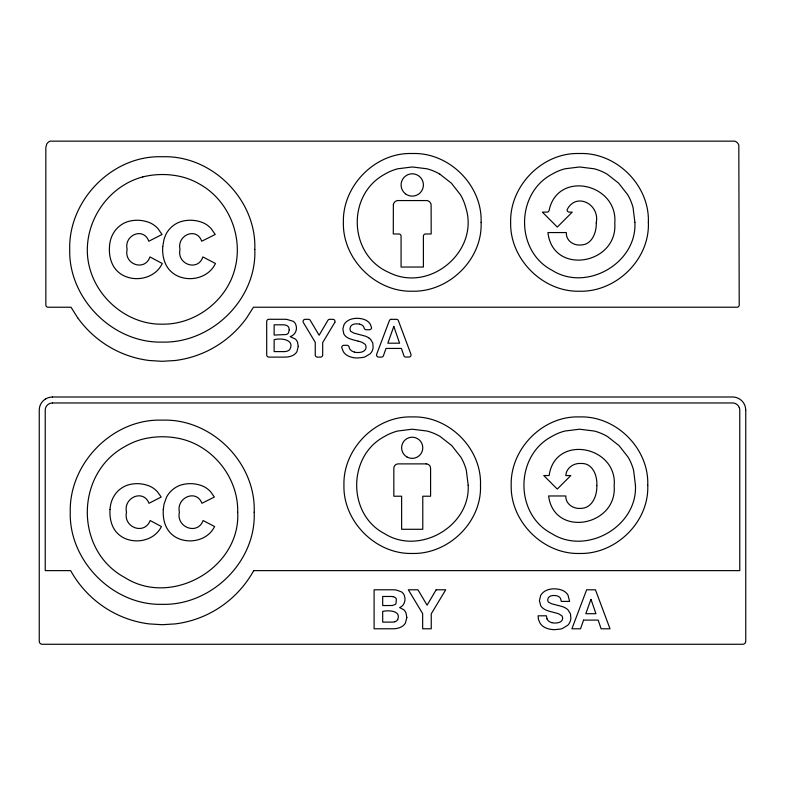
<?xml version="1.0" encoding="UTF-8"?>
<svg xmlns="http://www.w3.org/2000/svg" width="785" height="785" viewBox="0 0 785 785"><rect width="100%" height="100%" fill="white"/><g stroke="black" fill="none" stroke-linecap="round" stroke-linejoin="round"><path stroke-width="1.18" d="M397.71 619.493C401.488 610.308 387.898 610.112 382.688 611.417L382.688 622.112L391.882 622.112A11.196 11.196 0 0 0 394.541 621.808M548.754 589.545L547.616 589.898A14.248 14.248 0 0 0 544.064 591.723A11.785 11.785 0 0 0 540.708 595.413L539.423 600.633L540.669 605.598A9.616 9.616 0 0 0 543.073 608.336A14.68 14.68 0 0 0 546.792 610.367A36.846 36.846 0 0 0 551.041 611.711L555.24 612.81A26.994 26.994 0 0 1 558.949 613.948L561.805 615.823A3.199 3.199 0 0 1 562.403 616.873L562.59 617.815A5.122 5.122 0 0 1 562.56 618.796L562.266 619.895A3.199 3.199 0 0 1 561.834 620.592A5.338 5.338 0 0 1 559.931 622.093A8.586 8.586 0 0 1 557.478 622.829A14.925 14.925 0 0 1 551.737 622.682M142.752 176.929C155.616 173.711 169.256 173.73 182.11 176.919A69.414 69.414 0 0 1 199.743 184.19C229.024 200.577 243.585 237.099 234.764 269.294C226.502 300.881 195.082 324.696 162.417 324.166C129.378 324.892 98.596 300.282 89.912 268.794C80.718 236.628 96.702 200.891 125.247 184.239A68.079 68.079 0 0 1 142.762 176.929M390.959 319.338L396.798 319.328A2.188 2.188 0 0 1 398.407 320.712L410.987 354.378A2.178 2.178 0 0 1 409.338 357.047L405.482 357.067A2.188 2.188 0 0 1 403.863 355.625L401.42 348.432L386.014 348.432L383.414 355.801A2.178 2.178 0 0 1 381.392 357.106L378.272 357.067A2.178 2.178 0 0 1 376.623 354.388L389.34 320.712A2.188 2.188 0 0 1 390.959 319.338M283.905 351.601L274.132 351.601L274.132 339.748C279.99 337.874 294.689 339.13 290.107 348.913A4.71 4.71 0 0 1 288.664 350.444A6.574 6.574 0 0 1 286.702 351.278A11.765 11.765 0 0 1 283.905 351.592M52.477 396.994L732.523 396.994A13.149 13.149 0 0 1 739.195 398.8A13.325 13.325 0 0 1 743.944 403.549A13.149 13.149 0 0 1 745.691 410.162M52.477 402.97L732.523 402.97A7.212 7.212 0 0 1 736.183 403.961A7.281 7.281 0 0 1 739.323 407.7M253.722 570.626L739.774 570.626L739.774 410.221A7.212 7.212 0 0 0 739.284 407.66M358.215 341.161L354.035 340.072A36.306 36.306 0 0 1 349.835 338.747A14.101 14.101 0 0 1 346.263 336.794A9.135 9.135 0 0 1 343.791 333.831L342.859 328.915L344.046 324.617A11.196 11.196 0 0 1 347.235 321.114A13.855 13.855 0 0 1 351.189 319.181L351.749 319.014A19.448 19.448 0 0 1 356.832 318.317A24.178 24.178 0 0 1 362.562 318.985L364.299 319.524A13.443 13.443 0 0 1 367.351 321.114A10.637 10.637 0 0 1 370.363 324.333L371.58 327.767A2.188 2.188 0 0 1 369.401 329.739L366.271 329.739A2.178 2.178 0 0 1 364.318 328.552L363.73 326.874A5.387 5.387 0 0 0 362.042 325.127A7.673 7.673 0 0 0 359.481 324.136M439.904 174.182L451.395 183.19L460.422 194.68A50.986 50.986 0 0 1 465.829 207.731C479.586 251.416 429.68 293.099 389.085 272.542C348.677 255.154 346.175 195.033 384.827 174.172A50.407 50.407 0 0 1 397.779 168.775L412.321 166.979L426.893 168.775A50.956 50.956 0 0 1 439.904 174.172M370.608 339.424L372.777 342.986L373.13 347.225A11.068 11.068 0 0 1 372.198 350.836A10.038 10.038 0 0 1 370.088 353.849L365.025 356.871A17.761 17.761 0 0 1 363.033 357.43L357.548 357.98A24.129 24.129 0 0 1 351.435 357.214L348.972 356.351A14.346 14.346 0 0 1 346.273 354.81A11.716 11.716 0 0 1 343.388 351.759L341.75 347.667A2.188 2.188 0 0 1 343.938 345.302L346.95 345.302A2.178 2.178 0 0 1 348.952 346.597L349.453 348.324A6.79 6.79 0 0 0 351.503 350.748A8.792 8.792 0 0 0 354.447 352.072M77.695 317.817L71.013 307.229L48.032 307.229A2.178 2.178 0 0 1 45.844 305.247L45.834 147.433L46.747 144.038A6.712 6.712 0 0 1 50.191 141.153L734.888 141.153A6.692 6.692 0 0 1 738.813 145.078L739.215 305.247A2.178 2.178 0 0 1 737.036 307.22L253.437 307.229L246.745 317.807A104.611 104.611 0 0 1 210.468 349.433A103.149 103.149 0 0 1 175.084 360.511L162.23 361.306L149.366 360.511A103.149 103.149 0 0 1 113.972 349.433A104.483 104.483 0 0 1 77.705 317.807M546.978 618.835L546.419 615.813L538.098 615.813L538.481 619.512L540.06 623.162A12.295 12.295 0 0 0 543.092 626.371A14.935 14.935 0 0 0 545.899 627.971L548.45 628.854A24.708 24.708 0 0 0 554.701 629.648L560.323 629.089A18.33 18.33 0 0 0 562.384 628.5L567.653 625.351A10.617 10.617 0 0 0 569.635 622.672A11.647 11.647 0 0 0 570.862 618.364L570.489 613.919L568.193 610.112A10.98 10.98 0 0 0 566.23 608.453L565.377 607.933A13.983 13.983 0 0 0 562.384 606.619L561.569 606.383A46.57 46.57 0 0 0 560.5 606.098L551.619 603.773L548.421 602.105A2.09 2.09 0 0 1 548.087 601.624L547.763 600.417A5.544 5.544 0 0 1 547.753 599.661L548.293 597.856A5.25 5.25 0 0 1 551.561 595.756A10.136 10.136 0 0 1 553.611 595.501A14.581 14.581 0 0 1 556.526 595.776A7.094 7.094 0 0 1 558.655 596.561A4.887 4.887 0 0 1 560.539 598.513L561.275 601.408L569.596 601.408L568.016 595.128A11.216 11.216 0 0 0 564.847 591.733A14.022 14.022 0 0 0 561.658 590.075L559.862 589.525A24.757 24.757 0 0 0 553.994 588.838A20.037 20.037 0 0 0 548.754 589.545M745.75 410.221L745.75 641.286A2.983 2.983 0 0 1 742.757 644.269L42.233 644.269A2.983 2.983 0 0 1 39.25 641.286L39.25 410.221A13.149 13.149 0 0 1 41.056 403.549A13.325 13.325 0 0 1 45.805 398.8M368.744 337.844A10.411 10.411 0 0 1 370.608 339.424M368.734 337.864A14.071 14.071 0 0 0 365.054 336.078L364.25 335.852A38.171 38.171 0 0 0 362.591 335.421L353.878 333.095L350.826 331.407A2.659 2.659 0 0 1 350.414 330.799L350.031 329.386A6.143 6.143 0 0 1 350.012 328.542L350.64 326.452A5.309 5.309 0 0 1 352.2 324.921A6.241 6.241 0 0 1 354.516 324.028A10.725 10.725 0 0 1 356.449 323.842A15.17 15.17 0 0 1 359.481 324.117M358.215 341.171A27.573 27.573 0 0 1 362.003 342.319L364.839 344.095A3.797 3.797 0 0 1 365.79 345.596L366.006 346.685A5.721 5.721 0 0 1 365.977 347.775L365.751 348.746A3.807 3.807 0 0 1 365.133 349.865A5.917 5.917 0 0 1 363.023 351.523A9.165 9.165 0 0 1 360.403 352.318A15.504 15.504 0 0 1 354.437 352.151M45.746 398.858A13.149 13.149 0 0 1 52.418 397.053M52.438 403.009A7.202 7.202 0 0 0 49.906 403.461A7.291 7.291 0 0 0 46.217 406.561A7.202 7.202 0 0 0 45.226 410.221L45.226 570.626L70.66 570.626A105.043 105.043 0 0 0 113.668 612.761A103.738 103.738 0 0 0 149.258 623.908L162.191 624.703L175.114 623.908A103.728 103.728 0 0 0 210.704 612.761A105.161 105.161 0 0 0 253.712 570.626M546.988 618.825A6.28 6.28 0 0 0 549 621.367A8.213 8.213 0 0 0 551.757 622.603M392.942 596.669A5.603 5.603 0 0 1 394.835 597.326A3.699 3.699 0 0 1 396.023 598.513A3.268 3.268 0 0 1 396.337 599.112L395.983 603.596A3.277 3.277 0 0 1 395.159 604.47L392.363 605.51L382.688 605.559L382.688 596.472L390.724 596.472A12.511 12.511 0 0 1 392.942 596.659M394.541 621.798A5.995 5.995 0 0 0 396.327 621.053A4.21 4.21 0 0 0 397.71 619.483M298.261 346.391L296.936 351.67A9.43 9.43 0 0 1 294.277 354.545A12.952 12.952 0 0 1 290.548 356.321A19.272 19.272 0 0 1 285.053 357.106L268.892 357.116A2.178 2.178 0 0 1 266.704 355.134L266.694 321.477A2.178 2.178 0 0 1 268.676 319.289L285.102 319.289A26.68 26.68 0 0 1 286.829 319.377L293.197 321.291A6.918 6.918 0 0 1 295.356 323.665A7.183 7.183 0 0 1 295.876 324.843C297.701 329.602 295.16 335.205 290.146 336.618L295.288 339.012A7.624 7.624 0 0 1 296.583 340.464A8.998 8.998 0 0 1 297.515 342.201L298.261 346.391M406.826 617.471L405.413 623.054A10.009 10.009 0 0 1 402.587 626.106A13.345 13.345 0 0 1 399.231 627.794L398.701 627.971A19.851 19.851 0 0 1 393.03 628.775L374.102 628.785L374.102 589.79L392.48 589.79A25.954 25.954 0 0 1 396.523 590.084L401.508 591.9A7.438 7.438 0 0 1 403.618 594.078L403.843 594.471A7.762 7.762 0 0 1 404.403 595.736C406.022 600.191 404.324 605.824 399.643 607.59L403.657 609.66A8.193 8.193 0 0 1 405.04 611.221A9.587 9.587 0 0 1 406.031 613.065L406.826 617.471M162.75 246.529C162.044 255.91 164.487 266.243 172.033 272.444A24.59 24.59 0 0 0 178.058 276.192C191.432 282.06 209.045 277.242 215.453 263.495L202.854 256.93C198.075 271.875 176.527 264.388 180.01 249.336C176.674 235.127 196.662 226.63 201.725 241.24L215.227 234.47L211.087 228.553A23.854 23.854 0 0 0 203.511 222.96C196.27 219.81 187.821 219.368 180.295 221.812A25.032 25.032 0 0 0 174.035 225.04A26.749 26.749 0 0 0 168.765 229.976A25.277 25.277 0 0 0 166.086 234.038L164.173 238.64L162.75 246.529M163.29 509.396C162.809 517.08 164.143 525.312 169.089 531.465A24.423 24.423 0 0 0 172.366 534.82A24.011 24.011 0 0 0 178.254 538.481C191.148 544.103 208.221 539.737 214.59 526.539L203.089 520.543C197.653 535.517 175.899 527.392 179.392 512.154C176.036 497.768 196.289 488.623 201.941 503.283L214.364 497.052L210.625 491.763A23.285 23.285 0 0 0 203.227 486.298C196.122 483.217 187.831 482.785 180.452 485.179A24.453 24.453 0 0 0 174.339 488.329A26.16 26.16 0 0 0 170.767 491.381A24.708 24.708 0 0 0 166.557 497.131L164.036 504.088L163.29 509.396M109.488 246.529C108.781 255.92 111.225 266.252 118.78 272.444A24.61 24.61 0 0 0 124.815 276.192C138.209 282.05 155.842 277.252 162.269 263.495L149.945 256.93C144.901 271.738 123.657 264.516 127.121 249.336C123.745 235.039 143.665 226.679 148.797 241.24L162.053 234.46L157.903 228.553A23.923 23.923 0 0 0 150.318 222.96C143.106 219.829 134.686 219.358 127.199 221.812A25.463 25.463 0 0 0 120.939 225.04C113.903 229.828 109.88 238.13 109.488 246.529M110.028 509.396C109.341 518.591 111.706 528.747 119.124 534.82A24.031 24.031 0 0 0 125.021 538.481C137.924 544.093 155.018 539.746 161.416 526.539L150.161 520.543C144.499 535.399 123.039 527.52 126.503 512.154C123.117 497.68 143.272 488.672 149.013 503.283L161.19 497.052L157.442 491.763A23.344 23.344 0 0 0 150.033 486.298C142.958 483.246 134.696 482.775 127.356 485.179A24.884 24.884 0 0 0 121.243 488.329C114.335 493.019 110.42 501.164 110.028 509.396M289.233 329.847L288.488 332.82A3.846 3.846 0 0 1 287.526 333.851A5.73 5.73 0 0 1 286.319 334.528L274.132 335.058L274.132 324.804L282.747 324.804A13.09 13.09 0 0 1 285.063 325A6.182 6.182 0 0 1 287.153 325.746A4.219 4.219 0 0 1 288.537 327.11A3.837 3.837 0 0 1 288.89 327.816L289.233 329.847M237.698 512.271C240.76 567.81 171.729 607.443 125.021 577.642C74.565 550.766 74.958 473.708 124.913 446.557A68.658 68.658 0 0 1 142.576 439.188C155.528 435.94 169.266 435.96 182.228 439.178A69.983 69.983 0 0 1 199.998 446.508C222.95 459.863 238.375 485.493 237.698 512.271M254.801 249.424C256.93 299.213 211.528 343.467 162.142 342.093C112.932 343.339 68.403 298.614 69.718 249.424C68.383 200.185 112.589 154.979 162.142 156.764C211.842 154.822 256.734 199.733 254.801 249.424M254.183 512.242C256.302 561.726 211.185 605.696 162.112 604.332C113.207 605.569 68.952 561.128 70.257 512.242C68.933 463.317 112.863 418.385 162.112 420.161C211.499 418.228 256.116 462.865 254.183 512.242M468.174 485.189C470.431 526.392 419.2 555.702 384.572 533.643C347.274 514.391 347.519 455.948 384.493 436.499A50.986 50.986 0 0 1 397.593 431.034L412.292 429.209L427.011 431.034A51.535 51.535 0 0 1 440.169 436.499L451.767 445.595L460.883 457.204A51.565 51.565 0 0 1 466.349 470.401L468.174 485.189M481.097 222.371C482.677 259.403 448.853 292.246 412.154 291.215C375.573 292.148 342.407 258.952 343.388 222.371C342.397 185.751 375.328 152.202 412.154 153.526C449.089 152.084 482.53 185.407 481.097 222.371M480.479 485.189C482.049 521.917 448.51 554.475 412.115 553.454C375.848 554.387 342.966 521.466 343.938 485.189C342.947 448.883 375.603 415.608 412.115 416.933C448.745 415.491 481.911 448.539 480.479 485.189M634.888 222.371C637.135 263.152 586.434 292.157 552.159 270.325C515.245 251.269 515.49 193.424 552.081 174.182A50.387 50.387 0 0 1 565.043 168.775L579.585 166.979L594.157 168.775A50.966 50.966 0 0 1 607.178 174.182L618.659 183.19L627.676 194.68A51.025 51.025 0 0 1 633.083 207.731L634.888 222.371M635.438 485.189C637.695 526.401 586.464 555.711 551.835 533.643C514.538 514.391 514.793 455.948 551.757 436.499A50.956 50.956 0 0 1 564.857 431.034L579.556 429.218L594.274 431.034A51.545 51.545 0 0 1 607.433 436.499L619.031 445.595L628.147 457.204A51.604 51.604 0 0 1 633.613 470.401L635.438 485.189M648.361 222.371C649.941 259.403 616.127 292.246 579.418 291.225C542.837 292.157 509.681 258.952 510.652 222.371C509.661 185.751 542.592 152.202 579.418 153.526C616.353 152.084 649.794 185.417 648.361 222.371M647.743 485.189C649.313 521.917 615.774 554.475 579.379 553.464C543.112 554.387 510.23 521.466 511.202 485.189C510.221 448.883 542.867 415.608 579.379 416.933C616.009 415.491 649.166 448.549 647.743 485.189M596.257 222.773C596.678 232.242 591.988 244.969 580.812 244.979C573.442 245.783 565.818 240.504 566.348 232.566L547.93 232.566C552.856 276.026 617.824 264.388 614.783 223.283C618.217 183.631 557.635 169.668 549.088 210.449A2.188 2.188 0 0 1 547.439 212.097L542.376 212.136L557.301 227.071L572.245 212.136L569.066 212.127A2.178 2.178 0 0 1 567.123 209.703C576.053 191.844 600.044 204.09 596.257 222.773M596.806 485.591C597.257 495.374 592.283 508.386 580.792 508.376C573.384 509.141 565.465 504.019 565.808 495.973L548.607 495.973C554.043 538.167 617.265 526.048 614.164 486.101C617.981 445.959 554.975 433.546 549.127 475.563L543.73 475.533L557.271 489.065L570.813 475.533L565.808 475.563C566.27 467.821 573.806 462.856 581.135 463.484C592.744 462.885 597.532 475.906 596.806 485.591M393.363 204.571L393.285 233.969L399.094 233.989A2.178 2.178 0 0 1 401.076 236.167L401.076 267.037L423.4 267.037L423.4 236.167A2.178 2.178 0 0 1 425.382 233.979L431.191 233.969L431.112 204.571A4.985 4.985 0 0 0 427.099 200.567L397.387 200.558A4.985 4.985 0 0 0 393.373 204.571M583.579 620.101L580.527 628.785L571.902 628.785L586.64 589.79L595.442 589.79L610.023 628.785L601.114 628.785L598.17 620.101L583.579 620.101M393.805 326.403L387.839 343.192L399.585 343.192L393.805 326.403M590.909 599.406L585.826 613.703L595.933 613.703L591.017 599.406M334.842 322.37L322.684 342.574L322.684 354.918A2.178 2.178 0 0 1 320.702 357.106L317.228 357.106A2.178 2.178 0 0 1 315.256 354.918L315.256 342.348L303.255 322.36A2.178 2.178 0 0 1 304.737 319.348L308.662 319.309A2.178 2.178 0 0 1 310.281 320.368L319.112 335.244L327.875 320.378A2.178 2.178 0 0 1 329.494 319.309L333.36 319.348A2.178 2.178 0 0 1 334.842 322.37M436.166 589.79L427.089 605.196L417.954 589.79L408.337 589.79L422.654 613.605L422.654 628.785L431.25 628.785L431.25 613.821L445.723 589.79L436.166 589.79M426.167 463.886L398.24 463.886A4.406 4.406 0 0 0 393.834 468.292L393.834 496.218L401.626 496.218L401.626 529.286L422.781 529.286L422.781 496.218L430.582 496.218L430.582 468.292A4.406 4.406 0 0 0 426.167 463.886M405.452 193.816A11.157 11.157 0 0 0 423.311 186.418A11.157 11.157 0 0 0 407.974 174.653A11.157 11.157 0 0 0 405.452 193.816M406.915 456.948A10.578 10.578 0 0 0 422.781 447.784A10.578 10.578 0 0 0 406.915 438.619A10.578 10.578 0 0 0 406.915 456.948"/></g></svg>
